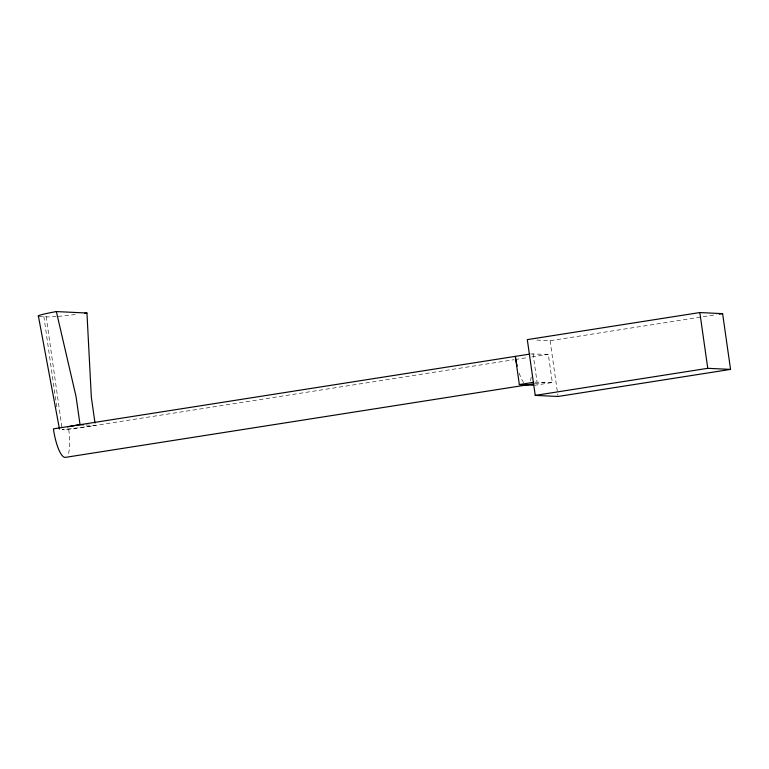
<?xml version="1.0" encoding="UTF-8"?>
<svg xmlns="http://www.w3.org/2000/svg" width="769" height="769" viewBox="0 0 769 769"><rect width="100%" height="100%" fill="white"/><g stroke="black" fill="none" stroke-linecap="round" stroke-linejoin="round"><path stroke-width="0.58" stroke-dasharray="3.85 2.88" d="M536.897 340.09L550.095 340.715L716.708 314.569M530.648 353.971L548.316 354.326L552.325 382.52L534.647 385.288M85.926 424.978L95.346 425.42A28.511 1.49 -8.1 0 1 63.433 429.275L62.202 429.294L68.71 429.602L514.028 359.709M515.211 359.517L528.255 357.47M531.812 356.912L548.316 354.326M534.666 382.155L552.325 382.52M535.243 383.635L544.673 382.155M56.147 316.53A46.005 2.403 -8.1 0 1 46.332 316.78L41.401 316.54A46.005 2.403 -8.1 0 1 38.45 316.347M550.095 340.715L557.861 395.295M533.013 353.596L537.022 381.789M46.15 316.54L62.029 428.102M43.871 316.424L57.041 409.012M75.362 314.531A46.005 2.403 -8.1 0 1 57.108 316.453M523.756 382.645A28.511 7.517 81.1 0 1 519.008 372.6M531.225 376.925A28.511 7.517 81.1 0 1 530.283 381.328M68.71 429.602A28.511 7.517 81.1 0 1 67.441 455.854"/><path stroke-width="1.15" d="M699.828 312.55L527.303 339.629L535.243 395.391L558.025 396.477L730.55 369.399L722.61 313.637L699.828 312.55L707.768 368.313L730.55 369.399M719.073 314.194L722.61 313.637M529.476 354.153L53.407 428.871A28.511 7.517 81.1 0 0 65.067 457.43L534.061 383.818M516.412 362.66A28.511 7.517 81.1 0 1 515.326 356.374L519.344 384.558L533.484 382.337M535.243 395.391L707.768 368.313M59.473 429.083L38.45 316.347A46.005 2.403 -8.1 0 1 56.348 311.57L86.955 313.031L91.338 397.237L95.01 423.075M519.344 384.558L533.551 385.24M67.48 426.872A28.511 1.49 -8.1 0 1 80.043 424.69L83.571 424.863M56.348 311.57L76.035 396.506L80.043 424.69M86.955 313.031A46.005 2.403 -8.1 0 1 84.6 313.348M517.162 366.025A28.511 7.517 81.1 0 1 516.624 363.679"/></g></svg>
